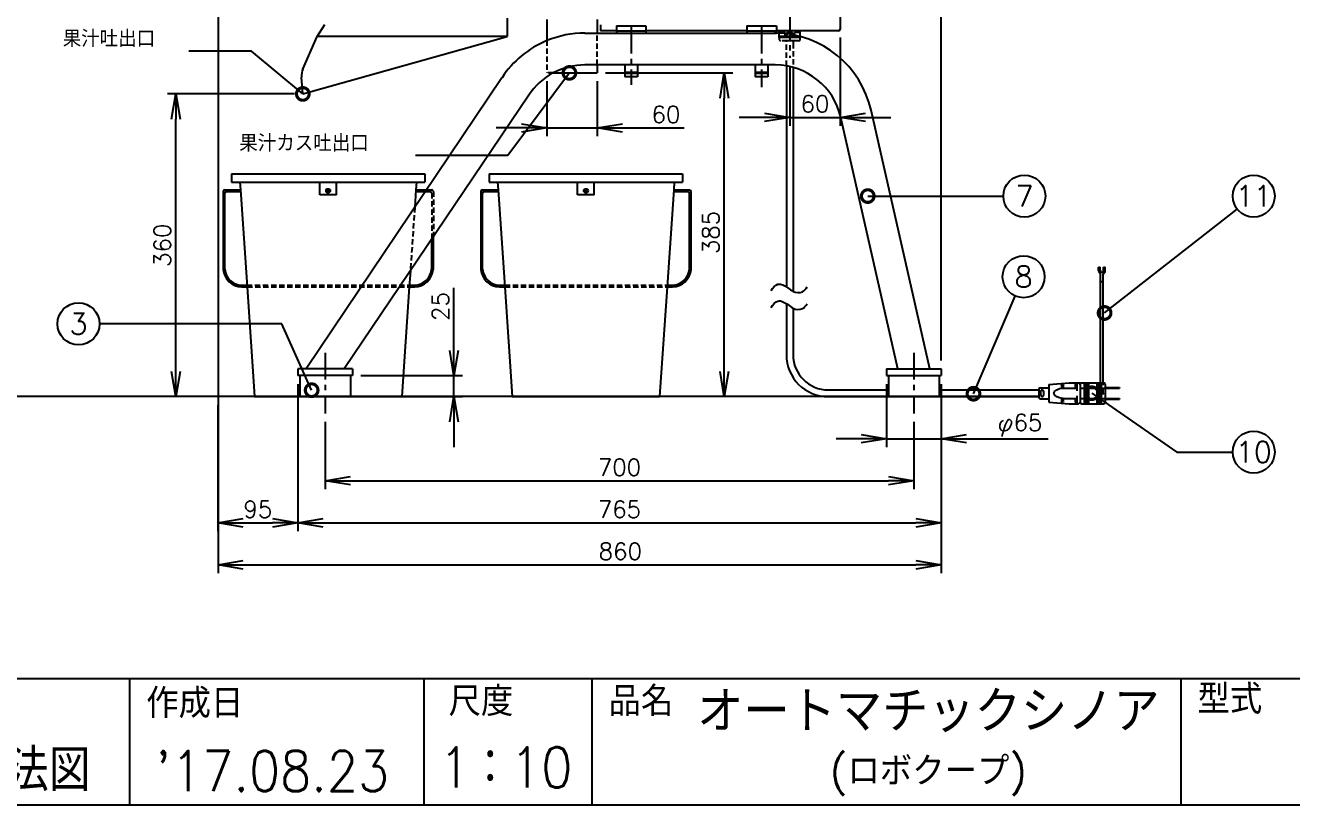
# Model space of a CAD drawing. Extents: x 230 to 4050, y 0 to 2754.
# Drawn here: x 1656 to 3162, y 0 to 927 of the extents above; entities that cross this region are included whole.
import ezdxf
from ezdxf.enums import TextEntityAlignment as Align

# ---------------------------------------------------------------- set-up
doc = ezdxf.new("R2010")
doc.units = 0
doc.header["$PDMODE"] = 3
doc.linetypes.add('CENTER', pattern=[50.8, 31.75, -6.35, 6.35, -6.35])
doc.linetypes.add('HIDDEN', pattern=[9.525, 6.35, -3.175])
doc.layers.get('0').update_dxf_attribs({"linetype": 'CONTINUOUS'})
doc.layers.get('DEFPOINTS').update_dxf_attribs({"linetype": 'CONTINUOUS'})
for name, color, linetype in [('DANMEN', 7, 'CONTINUOUS'), ('SUNPOU', 7, 'CONTINUOUS'), ('WAKU', 7, 'CONTINUOUS')]:
    doc.layers.add(name, color=color, linetype=linetype)
doc.styles.get("Standard").update_dxf_attribs({"font": 'ROMANS', "bigfont": 'EXTFONT.shx'})
doc.dimstyles.get("Standard").update_dxf_attribs({"dimscale": 10, "dimtxt": 2, "dimasz": 3, "dimexe": 1, "dimexo": 1, "dimgap": 0.6, "dimtad": 3, "dimdec": 0, "dimzin": 0, "dimdsep": 46, "dimtxsty": 'STANDARD', "dimblk1": 'OPEN', "dimblk2": 'OPEN', "dimsah": 1, "dimcen": 1.5, "dimadec": 0, "dimazin": 0, "dimtfac": 1, "dimtdec": 0, "dimtmove": 0, "dimatfit": 0, "dimldrblk": 'DOTSMALL', "dimfxl": 1, "dimtvp": 1, "dimtolj": 1, "dimtzin": 0, "dimarcsym": 0})

# ---------------------------------------------------------------- blocks, each defined once
blk = doc.blocks.new('_DotSmall')
at = {"color": 0, "linetype": 'ByBlock', "const_width": 0.5}
blk.add_lwpolyline([(-0.0625, 0, 1), (0.0625, 0, 1)], format="xyb", close=True, dxfattribs=at)
blk = doc.blocks.new('_OPEN')
at = {"color": 0, "linetype": 'ByBlock'}
for p, q in [((-1, 0.167), (0, 0)), ((0, 0), (-1, -0.167)), ((0, 0), (-1, 0))]:
    blk.add_line(p, q, dxfattribs=at)
blk = doc.blocks.new('*D14')
at = {"layer": 'DEFPOINTS', "color": 0}
for p in [(1885.4, 1215.9), (2745.2, 510.2), (2745.2, 285.2)]:
    blk.add_point(p, dxfattribs=at)
at = {"layer": 'SUNPOU', "color": 0, "lineweight": -2}
for p, q in [((1885.4, 1205.9), (1885.4, 275.2)), ((2745.2, 500.2), (2745.2, 275.2)), ((1915.4, 285.2), (2715.2, 285.2))]:
    blk.add_line(p, q, dxfattribs=at)
at = {"layer": 'SUNPOU', "color": 0, "lineweight": -2, "xscale": 30, "yscale": 30, "zscale": 30, "rotation": 180}
blk.add_blockref('_OPEN', (1885.4, 285.2), dxfattribs=at)
at = {"layer": 'SUNPOU', "color": 0, "lineweight": -2, "xscale": 30, "yscale": 30, "zscale": 30}
blk.add_blockref('_OPEN', (2745.2, 285.2), dxfattribs=at)
at = {"layer": 'SUNPOU', "color": 0, "insert": (2363.7, 301.2), "char_height": 20, "attachment_point": 5}
blk.add_mtext('\\A1;860', dxfattribs=at)
blk = doc.blocks.new('*D15')
at = {"layer": 'DEFPOINTS', "color": 0}
for p in [(1980.2, 501.2), (1885.2, 485.2), (1980.2, 335.2)]:
    blk.add_point(p, dxfattribs=at)
at = {"layer": 'SUNPOU', "color": 0, "lineweight": -2}
for p, q in [((1980.2, 491.2), (1980.2, 325.2)), ((1885.2, 475.2), (1885.2, 325.2)), ((1915.2, 335.2), (1950.2, 335.2))]:
    blk.add_line(p, q, dxfattribs=at)
at = {"layer": 'SUNPOU', "color": 0, "lineweight": -2, "xscale": 30, "yscale": 30, "zscale": 30, "rotation": 180}
blk.add_blockref('_OPEN', (1885.2, 335.2), dxfattribs=at)
at = {"layer": 'SUNPOU', "color": 0, "lineweight": -2, "xscale": 30, "yscale": 30, "zscale": 30}
blk.add_blockref('_OPEN', (1980.2, 335.2), dxfattribs=at)
at = {"layer": 'SUNPOU', "color": 0, "insert": (1932.7, 351.2), "char_height": 20, "attachment_point": 5}
blk.add_mtext('\\A1;95', dxfattribs=at)
blk = doc.blocks.new('*D16')
at = {"layer": 'DEFPOINTS', "color": 0}
for p in [(1980.2, 510.2), (2745.2, 510.2), (2745.2, 335.2)]:
    blk.add_point(p, dxfattribs=at)
at = {"layer": 'SUNPOU', "color": 0, "lineweight": -2}
for p, q in [((1980.2, 500.2), (1980.2, 325.2)), ((2745.2, 500.2), (2745.2, 325.2)), ((2010.2, 335.2), (2715.2, 335.2))]:
    blk.add_line(p, q, dxfattribs=at)
at = {"layer": 'SUNPOU', "color": 0, "lineweight": -2, "xscale": 30, "yscale": 30, "zscale": 30, "rotation": 180}
blk.add_blockref('_OPEN', (1980.2, 335.2), dxfattribs=at)
at = {"layer": 'SUNPOU', "color": 0, "lineweight": -2, "xscale": 30, "yscale": 30, "zscale": 30}
blk.add_blockref('_OPEN', (2745.2, 335.2), dxfattribs=at)
at = {"layer": 'SUNPOU', "color": 0, "insert": (2362.7, 351.2), "char_height": 20, "attachment_point": 5}
blk.add_mtext('\\A1;765', dxfattribs=at)
blk = doc.blocks.new('*D17')
at = {"layer": 'DEFPOINTS', "color": 0}
for p in [(2012.7, 465.2), (2712.7, 465.2), (2712.7, 385.2)]:
    blk.add_point(p, dxfattribs=at)
at = {"layer": 'SUNPOU', "color": 0, "lineweight": -2}
for p, q in [((2012.7, 455.2), (2012.7, 375.2)), ((2712.7, 455.2), (2712.7, 375.2)), ((2042.7, 385.2), (2682.7, 385.2))]:
    blk.add_line(p, q, dxfattribs=at)
at = {"layer": 'SUNPOU', "color": 0, "lineweight": -2, "xscale": 30, "yscale": 30, "zscale": 30, "rotation": 180}
blk.add_blockref('_OPEN', (2012.7, 385.2), dxfattribs=at)
at = {"layer": 'SUNPOU', "color": 0, "lineweight": -2, "xscale": 30, "yscale": 30, "zscale": 30}
blk.add_blockref('_OPEN', (2712.7, 385.2), dxfattribs=at)
at = {"layer": 'SUNPOU', "color": 0, "insert": (2362.7, 401.2), "char_height": 20, "attachment_point": 5}
blk.add_mtext('\\A1;700', dxfattribs=at)
blk = doc.blocks.new('*D18')
at = {"layer": 'DEFPOINTS', "color": 0}
for p in [(2625.2, 922.3), (2565.1, 888.1), (2625.2, 817.3)]:
    blk.add_point(p, dxfattribs=at)
at = {"layer": 'SUNPOU', "color": 0, "lineweight": -2}
for p, q in [((2625.2, 912.3), (2625.2, 807.3)), ((2565.1, 878.1), (2565.1, 807.3)), ((2535.1, 817.3), (2505.1, 817.3)), ((2565.1, 817.3), (2625.2, 817.3)), ((2655.2, 817.3), (2685.2, 817.3))]:
    blk.add_line(p, q, dxfattribs=at)
at = {"layer": 'SUNPOU', "color": 0, "lineweight": -2, "xscale": 30, "yscale": 30, "zscale": 30}
blk.add_blockref('_OPEN', (2565.1, 817.3), dxfattribs=at)
at = {"layer": 'SUNPOU', "color": 0, "lineweight": -2, "xscale": 30, "yscale": 30, "zscale": 30, "rotation": 180}
blk.add_blockref('_OPEN', (2625.2, 817.3), dxfattribs=at)
at = {"layer": 'SUNPOU', "color": 0, "insert": (2595.2, 833.3), "char_height": 20, "attachment_point": 5}
blk.add_mtext('\\A1;60', dxfattribs=at)
blk = doc.blocks.new('*D19')
at = {"layer": 'DEFPOINTS', "color": 0}
for p in [(2680.2, 510.2), (2745.2, 510.2), (2745.2, 435.2)]:
    blk.add_point(p, dxfattribs=at)
at = {"layer": 'SUNPOU', "color": 0, "lineweight": -2}
for p, q in [((2680.2, 500.2), (2680.2, 425.2)), ((2745.2, 500.2), (2745.2, 425.2)), ((2650.2, 435.2), (2620.2, 435.2)), ((2680.2, 435.2), (2745.2, 435.2)), ((2775.2, 435.2), (2872.5, 435.2))]:
    blk.add_line(p, q, dxfattribs=at)
at = {"layer": 'SUNPOU', "color": 0, "lineweight": -2, "xscale": 30, "yscale": 30, "zscale": 30}
blk.add_blockref('_OPEN', (2680.2, 435.2), dxfattribs=at)
at = {"layer": 'SUNPOU', "color": 0, "lineweight": -2, "xscale": 30, "yscale": 30, "zscale": 30, "rotation": 180}
blk.add_blockref('_OPEN', (2745.2, 435.2), dxfattribs=at)
at = {"layer": 'SUNPOU', "color": 0, "insert": (2838.9, 451.2), "char_height": 20, "attachment_point": 5}
blk.add_mtext('\\A1;φ65', dxfattribs=at)
blk = doc.blocks.new('*D23')
at = {"layer": 'DEFPOINTS', "color": 0}
for p in [(1835.2, 845.2), (1986.2, 845.2), (1982.7, 485.2)]:
    blk.add_point(p, dxfattribs=at)
at = {"layer": 'SUNPOU', "color": 0, "lineweight": -2}
for p, q in [((1976.2, 845.2), (1825.2, 845.2)), ((1835.2, 515.2), (1835.2, 815.2)), ((1972.7, 485.2), (1825.2, 485.2))]:
    blk.add_line(p, q, dxfattribs=at)
at = {"layer": 'SUNPOU', "color": 0, "lineweight": -2, "xscale": 30, "yscale": 30, "zscale": 30}
for p, rotation in [((1835.2, 845.2), 90), ((1835.2, 485.2), 270)]:
    blk.add_blockref('_OPEN', p, dxfattribs=dict(at, rotation=rotation))
at = {"layer": 'SUNPOU', "color": 0, "insert": (1819.2, 665.2), "char_height": 20, "attachment_point": 5, "rotation": 90}
blk.add_mtext('\\A1;360', dxfattribs=at)
blk = doc.blocks.new('*D24')
at = {"layer": 'DEFPOINTS', "color": 0}
for p in [(2045.2, 510.2), (2165.9, 510.2), (2042.7, 485.2)]:
    blk.add_point(p, dxfattribs=at)
at = {"layer": 'SUNPOU', "color": 0, "lineweight": -2}
for p, q in [((2165.9, 540.2), (2165.9, 614.6)), ((2055.2, 510.2), (2175.9, 510.2)), ((2165.9, 485.2), (2165.9, 510.2)), ((2052.7, 485.2), (2175.9, 485.2)), ((2165.9, 455.2), (2165.9, 425.2))]:
    blk.add_line(p, q, dxfattribs=at)
at = {"layer": 'SUNPOU', "color": 0, "lineweight": -2, "xscale": 30, "yscale": 30, "zscale": 30}
for p, rotation in [((2165.9, 510.2), 270), ((2165.9, 485.2), 90)]:
    blk.add_blockref('_OPEN', p, dxfattribs=dict(at, rotation=rotation))
at = {"layer": 'SUNPOU', "color": 0, "insert": (2149.9, 592.4), "char_height": 20, "attachment_point": 5, "rotation": 90}
blk.add_mtext('\\A1;25', dxfattribs=at)
blk = doc.blocks.new('*D25')
at = {"layer": 'DEFPOINTS', "color": 0}
for p in [(2336.2, 870.2), (2487.3, 870.2), (2611.1, 485.2)]:
    blk.add_point(p, dxfattribs=at)
at = {"layer": 'SUNPOU', "color": 0, "lineweight": -2}
for p, q in [((2346.2, 870.2), (2497.3, 870.2)), ((2487.3, 515.2), (2487.3, 840.2)), ((2601.1, 485.2), (2477.3, 485.2))]:
    blk.add_line(p, q, dxfattribs=at)
at = {"layer": 'SUNPOU', "color": 0, "lineweight": -2, "xscale": 30, "yscale": 30, "zscale": 30}
for p, rotation in [((2487.3, 870.2), 90), ((2487.3, 485.2), 270)]:
    blk.add_blockref('_OPEN', p, dxfattribs=dict(at, rotation=rotation))
at = {"layer": 'SUNPOU', "color": 0, "insert": (2471.3, 680.4), "char_height": 20, "attachment_point": 5, "rotation": 90}
blk.add_mtext('\\A1;385', dxfattribs=at)
blk = doc.blocks.new('*D26')
at = {"layer": 'DEFPOINTS', "color": 0}
for p in [(2276.2, 870.2), (2336.2, 870.2), (2336.2, 804.8)]:
    blk.add_point(p, dxfattribs=at)
at = {"layer": 'SUNPOU', "color": 0, "lineweight": -2}
for p, q in [((2276.2, 860.2), (2276.2, 794.8)), ((2336.2, 860.2), (2336.2, 794.8)), ((2246.2, 804.8), (2216.2, 804.8)), ((2276.2, 804.8), (2336.2, 804.8)), ((2366.2, 804.8), (2439.7, 804.8))]:
    blk.add_line(p, q, dxfattribs=at)
at = {"layer": 'SUNPOU', "color": 0, "lineweight": -2, "xscale": 30, "yscale": 30, "zscale": 30}
blk.add_blockref('_OPEN', (2276.2, 804.8), dxfattribs=at)
at = {"layer": 'SUNPOU', "color": 0, "lineweight": -2, "xscale": 30, "yscale": 30, "zscale": 30, "rotation": 180}
blk.add_blockref('_OPEN', (2336.2, 804.8), dxfattribs=at)
at = {"layer": 'SUNPOU', "color": 0, "insert": (2418, 820.8), "char_height": 20, "attachment_point": 5}
blk.add_mtext('\\A1;60', dxfattribs=at)
blk = doc.blocks.new('*D35')
at = {"layer": 'DEFPOINTS', "color": 0}
for p in [(2745.2, 1485.2), (2625.2, 1205.9), (2745.2, 518.2)]:
    blk.add_point(p, dxfattribs=at)
at = {"layer": 'SUNPOU', "color": 0, "lineweight": -2}
for p, q in [((2625.2, 1215.9), (2625.2, 1495.2)), ((2745.2, 528.2), (2745.2, 1495.2)), ((2655.2, 1485.2), (2715.2, 1485.2))]:
    blk.add_line(p, q, dxfattribs=at)
at = {"layer": 'SUNPOU', "color": 0, "lineweight": -2, "xscale": 30, "yscale": 30, "zscale": 30, "rotation": 180}
blk.add_blockref('_OPEN', (2625.2, 1485.2), dxfattribs=at)
at = {"layer": 'SUNPOU', "color": 0, "lineweight": -2, "xscale": 30, "yscale": 30, "zscale": 30}
blk.add_blockref('_OPEN', (2745.2, 1485.2), dxfattribs=at)
at = {"layer": 'SUNPOU', "color": 0, "insert": (2685.2, 1501.2), "char_height": 20, "attachment_point": 5}
blk.add_mtext('\\A1;120', dxfattribs=at)

msp = doc.modelspace()

# ---------------------------------------------------------------- linework, layer by layer
at = {"color": 3}
for p, q in [((2625.2, 1013.3), (2625.2, 922.3)), ((2229.2, 935.3), (2229.2, 913.3)), ((2003.2, 913.3), (2012.4, 927.9)), ((2276.2, 933.5), (2276.2, 908.6)), ((2623.2, 920.3), (2549.2, 920.3)), ((2549.2, 920.3), (2549.2, 917.6)), ((1986.2, 845.2), (2229.2, 913.3)), ((1986.3, 874.8), (2003.2, 913.3)), ((2336.2, 879.6), (2336.2, 870.2)), ((2369.2, 879.6), (2336.2, 879.6)), ((2369.2, 879.6), (2369.2, 865.6)), ((2384.2, 879.6), (2384.2, 865.6)), ((2524.2, 879.6), (2384.2, 879.6)), ((2524.2, 879.6), (2524.2, 865.6)), ((2539.2, 879.6), (2539.2, 865.6)), ((2547.8, 879.6), (2539.2, 879.6)), ((1986.2, 845.2), (1984.6, 865.2)), ((2223, 864.5), (1990, 518.2)), ((2284, 870.2), (2336.2, 870.2)), ((2384.2, 865.6), (2369.2, 865.6)), ((2539.2, 865.6), (2524.2, 865.6)), ((2254.8, 843.6), (2035.5, 518.2)), ((2693.7, 518.2), (2625.8, 817.3)), ((2731.7, 518.2), (2661.8, 825.8)), ((1901.4, 750.2), (2131.4, 750.2)), ((1901.4, 750.2), (1901.4, 740.2)), ((1901.4, 740.2), (1911.4, 740.2)), ((1911.4, 740.2), (1912, 731)), ((2121.4, 740.2), (2120.7, 731)), ((2121.4, 740.2), (2131.4, 740.2)), ((2131.4, 750.2), (2131.4, 740.2)), ((2207.8, 750.2), (2437.8, 750.2)), ((2207.8, 750.2), (2207.8, 740.2)), ((2207.8, 740.2), (2217.8, 740.2)), ((2217.8, 740.2), (2218.5, 731)), ((2427.8, 740.2), (2427.2, 731)), ((2427.8, 740.2), (2437.8, 740.2)), ((2437.8, 750.2), (2437.8, 740.2)), ((1919.9, 615.6), (1928.9, 485.2)), ((2112.8, 615.6), (2103.9, 485.2)), ((2226.4, 615.6), (2235.3, 485.2)), ((2419.3, 615.6), (2410.3, 485.2)), ((1980.2, 518.2), (1980.2, 510.2)), ((1990, 518.2), (1980.2, 518.2)), ((2045.2, 518.2), (2035.5, 518.2)), ((2045.2, 518.2), (2045.2, 510.2)), ((2680.2, 518.2), (2680.2, 510.2)), ((2680.2, 518.2), (2693.7, 518.2)), ((2731.7, 518.2), (2745.2, 518.2)), ((2745.2, 518.2), (2745.2, 510.2)), ((1982.7, 510.2), (1980.2, 510.2)), ((1982.7, 510.2), (1982.7, 485.2)), ((2045.2, 510.2), (2042.7, 510.2)), ((2042.7, 510.2), (2042.7, 485.2)), ((2680.2, 510.2), (2682.7, 510.2)), ((2682.7, 510.2), (2682.7, 485.2)), ((2742.7, 510.2), (2742.7, 485.2)), ((2742.7, 510.2), (2745.2, 510.2)), ((1928.9, 485.2), (2103.9, 485.2)), ((1982.7, 485.2), (2042.7, 485.2)), ((2235.3, 485.2), (2410.3, 485.2)), ((2682.7, 485.2), (2742.7, 485.2))]:
    msp.add_line(p, q, dxfattribs=at)
at = {"color": 2, "linetype": 'CENTER'}
for p, q in [((2565.1, 941.3), (2565.1, 888.1)), ((2376.7, 925), (2376.7, 856.1)), ((2531.7, 925), (2531.7, 853.2)), ((2012.7, 537.4), (2012.7, 465.2)), ((2712.7, 537.4), (2712.7, 465.2))]:
    msp.add_line(p, q, dxfattribs=at)
at = {"color": 2}
for p, q in [((2336.2, 933.5), (2336.2, 917.6)), ((2340.2, 927.2), (2340.2, 920.3)), ((2359.2, 920.3), (2340.2, 920.3)), ((2359.2, 926.3), (2394.2, 926.3)), ((2359.2, 926.3), (2359.2, 917.6)), ((2359.2, 920.4), (2394.2, 920.4)), ((2394.2, 926.3), (2394.2, 917.6)), ((2514.2, 920.3), (2394.2, 920.3)), ((2514.2, 926.3), (2549.2, 926.3)), ((2514.2, 926.3), (2514.2, 917.6)), ((2514.2, 920.4), (2549.2, 920.4)), ((2549.2, 926.3), (2549.2, 920.3)), ((2552.6, 912), (2552.6, 920.3)), ((2577.6, 910.3), (2577.6, 920.3)), ((2229.2, 913.3), (2003.2, 913.3)), ((2321.6, 917.6), (2549.2, 917.6)), ((2559.6, 918.3), (2552.6, 918.3)), ((2577.6, 913.3), (2552.6, 913.3)), ((2577.6, 912.3), (2552.6, 912.3)), ((2559.6, 913.3), (2559.6, 918.3)), ((2568.6, 918.3), (2561.6, 918.3)), ((2561.6, 913.3), (2561.6, 918.3)), ((2575.6, 908.3), (2562.7, 908.3)), ((2568.6, 913.3), (2568.6, 918.3)), ((2569.1, 908.3), (2569.1, 905.4)), ((2577.6, 918.3), (2570.6, 918.3)), ((2570.6, 913.3), (2570.6, 918.3)), ((2336.2, 879.6), (2321.6, 879.6)), ((2384.2, 879.6), (2369.2, 879.6)), ((2539.2, 879.6), (2524.2, 879.6)), ((2561.1, 878.5), (2561.1, 660)), ((2569.1, 876.7), (2569.1, 660)), ((2384.2, 870.6), (2369.2, 870.6)), ((2384.2, 869.6), (2369.2, 869.6)), ((2539.2, 870.6), (2524.2, 870.6)), ((2539.2, 869.6), (2524.2, 869.6)), ((1911.4, 740.2), (2121.4, 740.2)), ((2006.4, 725.2), (2006.4, 740.2)), ((2026.4, 725.2), (2026.4, 740.2)), ((2217.8, 740.2), (2427.8, 740.2)), ((2312.8, 725.2), (2312.8, 740.2)), ((2332.8, 725.2), (2332.8, 740.2)), ((1891.4, 729), (1891.4, 636.5)), ((1893.4, 731), (1912, 731)), ((1893.4, 636.7), (1893.4, 727)), ((1895.4, 729), (1912.1, 729)), ((1912, 731), (1919.9, 615.6)), ((2019.3, 725.2), (2006.4, 725.2)), ((2026.4, 725.2), (2019.3, 725.2)), ((2120.7, 731), (2119.3, 710.4)), ((2120.6, 729), (2131.8, 729)), ((2120.7, 731), (2133.2, 731)), ((2197.9, 729), (2197.9, 636.5)), ((2199.8, 636.7), (2199.8, 727)), ((2199.8, 731), (2218.5, 731)), ((2201.8, 729), (2218.6, 729)), ((2218.5, 731), (2226.4, 615.6)), ((2325.8, 725.2), (2312.8, 725.2)), ((2332.8, 725.2), (2325.8, 725.2)), ((2427.2, 731), (2419.3, 615.6)), ((2427.1, 729), (2443.8, 729)), ((2427.2, 731), (2445.8, 731)), ((2445.8, 636.7), (2445.8, 727)), ((2447.8, 636.5), (2447.8, 729)), ((2139.4, 636.7), (2139.4, 672.4)), ((2141.4, 636.5), (2141.4, 675.3)), ((2561.1, 660), (2561.1, 615.9)), ((2569.1, 660), (2569.1, 610.3)), ((2114.1, 634.9), (2112.8, 615.6)), ((2932.3, 635.2), (2932.3, 639.2)), ((2932.3, 639.2), (2934.3, 639.2)), ((2934.3, 635.2), (2934.3, 639.2)), ((2938.3, 639.2), (2940.3, 639.2)), ((2938.3, 635.2), (2938.3, 639.2)), ((2940.3, 635.2), (2940.3, 639.2)), ((1913.6, 617.6), (1919.8, 617.6)), ((2112.9, 617.7), (2120.6, 617.7)), ((2220.1, 617.6), (2226.3, 617.6)), ((2419.4, 617.7), (2427.1, 617.7)), ((2934.8, 501.7), (2934.8, 631.5)), ((2934.8, 622.2), (2937.8, 622.2)), ((2937.8, 501.7), (2937.8, 631.5)), ((1913.5, 615.6), (1919.9, 615.6)), ((2112.8, 615.6), (2119.2, 615.6)), ((2220, 615.6), (2226.4, 615.6)), ((2419.3, 615.6), (2425.7, 615.6)), ((2561.1, 595.9), (2561.1, 535.2)), ((2569.1, 590.2), (2569.1, 535.2)), ((2035.5, 518.2), (1990, 518.2)), ((2693.7, 518.2), (2731.7, 518.2)), ((2042.7, 510.2), (1982.7, 510.2)), ((2682.7, 510.2), (2742.7, 510.2)), ((2611.1, 493.2), (2682.7, 493.2)), ((2611.1, 485.2), (2682.7, 485.2)), ((2742.7, 493.2), (2861.3, 493.2)), ((2742.7, 485.2), (2861.3, 485.2)), ((2940.3, 496.2), (2957.3, 496.2)), ((2940.3, 495.2), (2957.3, 495.2)), ((2940.3, 483.2), (2957.3, 483.2)), ((2940.3, 482.2), (2957.3, 482.2)), ((2957.3, 496.2), (2957.3, 495.2)), ((2957.3, 483.2), (2957.3, 482.2))]:
    msp.add_line(p, q, dxfattribs=at)
at = {"color": 4, "linetype": 'HIDDEN'}
for p, q in [((2131.8, 729), (2137.4, 729)), ((2133.2, 731), (2139.4, 731)), ((2139.4, 727), (2139.4, 672.4)), ((2141.4, 729), (2141.4, 675.3)), ((2119.3, 710.4), (2114.1, 634.9)), ((1919.8, 617.6), (2112.9, 617.7)), ((2226.3, 617.6), (2419.4, 617.7)), ((1919.9, 615.6), (2112.8, 615.6)), ((2226.4, 615.6), (2419.3, 615.6))]:
    msp.add_line(p, q, dxfattribs=at)
at = {"color": 4}
for p, q in [((2873.3, 499.7), (2897.3, 501.7)), ((2873.3, 499.7), (2873.3, 478.7)), ((2888.3, 501), (2890.3, 499.1)), ((2888.3, 501), (2888.3, 495.1)), ((2890.3, 499.1), (2890.3, 495.2)), ((2897.3, 501.7), (2908.3, 501.7)), ((2904.3, 499.7), (2906.3, 501.7)), ((2904.3, 499.7), (2904.3, 495.2)), ((2906.3, 501.7), (2906.3, 492.2)), ((2910.3, 499.7), (2910.3, 478.7)), ((2912.3, 501.7), (2938.3, 501.7)), ((2915.3, 501.7), (2915.3, 476.7)), ((2916.3, 501.7), (2916.3, 476.7)), ((2917.3, 501.7), (2917.3, 476.7)), ((2918.3, 501.7), (2918.3, 476.7)), ((2919.3, 501.7), (2919.3, 476.7)), ((2920.3, 501.7), (2920.3, 476.7)), ((2930.3, 501.7), (2930.3, 476.7)), ((2931.3, 501.7), (2931.3, 476.7)), ((2932.3, 501.7), (2932.3, 476.7)), ((2933.3, 501.7), (2933.3, 476.7)), ((2934.3, 501.7), (2934.3, 476.7)), ((2935.3, 501.7), (2935.3, 476.7)), ((2940.3, 499.7), (2940.3, 478.7)), ((2861.3, 493.7), (2861.3, 484.7)), ((2863.3, 495.7), (2873.3, 495.7)), ((2863.3, 482.7), (2873.3, 482.7)), ((2888.3, 483.3), (2888.3, 477.5)), ((2890.3, 495.2), (2906.3, 495.2)), ((2890.3, 483.2), (2906.3, 483.2)), ((2890.3, 483.2), (2890.3, 479.3)), ((2904.3, 483.2), (2904.3, 478.7)), ((2906.3, 486.2), (2906.3, 476.7)), ((2910.3, 495.2), (2940.3, 495.2)), ((2910.3, 483.2), (2940.3, 483.2)), ((2873.3, 478.7), (2897.3, 476.7)), ((2888.3, 477.5), (2890.3, 479.3)), ((2897.3, 476.7), (2908.3, 476.7)), ((2904.3, 478.7), (2906.3, 476.7)), ((2912.3, 476.7), (2938.3, 476.7))]:
    msp.add_line(p, q, dxfattribs=at)
for centre, radius in [((2016.3, 730), 2.5), ((2016.3, 730), 1.08), ((2322.8, 730), 2.5), ((2322.8, 730), 1.08)]:
    msp.add_circle(centre, radius, dxfattribs=at)
at = {"color": 3}
for centre, radius, start, end in [((2623.2, 922.3), 2, 270, 0), ((2321.6, 799.6), 118, 112.5902, 146.6319), ((2546.8, 799.6), 118, 12.8051, 88.8078), ((2004.6, 866.8), 20, 156.183, 184.5739), ((2547.8, 799.6), 80, 12.8051, 90), ((2321.6, 799.6), 80, 118.0471, 146.6319)]:
    msp.add_arc(centre, radius, start, end, dxfattribs=at)
at = {"color": 2}
for centre, radius, start, end in [((2321.6, 799.6), 118, 90, 112.5902), ((2546.8, 799.6), 118, 88.8078, 90), ((2575.6, 910.3), 2, 270, 0), ((2321.6, 799.6), 80, 90, 118.0471), ((1893.4, 729), 2, 90, 180.0062), ((1895.4, 727), 2, 90, 180), ((2199.8, 729), 2, 90, 180.0062), ((2201.8, 727), 2, 90, 180), ((2443.8, 727), 2, 0, 90), ((2445.8, 729), 2, 0, 90), ((1914.5, 638.8), 23.2, 185.7958, 267.5106), ((1914.5, 638.8), 21.2, 185.7958, 267.5106), ((2118.2, 638.8), 23.2, 272.4894, 354.2042), ((2118.2, 638.8), 21.2, 276.4889, 354.2042), ((2221, 638.8), 23.2, 185.7958, 267.5106), ((2221, 638.8), 21.2, 185.7958, 267.5106), ((2424.7, 638.8), 23.2, 272.4894, 354.2042), ((2424.7, 638.8), 21.2, 276.4889, 354.2042), ((2936.3, 635.2), 4, 180, 247.9757), ((2936.3, 635.2), 2, 180, 0), ((2936.3, 635.2), 4, 292.0243, 0), ((2611.1, 535.2), 50, 180, 270), ((2611.1, 535.2), 42, 180, 270)]:
    msp.add_arc(centre, radius, start, end, dxfattribs=at)
at = {"color": 4, "linetype": 'HIDDEN'}
for centre in [(2137.4, 727), (2139.4, 729)]:
    msp.add_arc(centre, 2, 0, 90, dxfattribs=at)
at = {"color": 4}
for centre, start, end in [((2908.3, 499.7), 0, 90), ((2912.3, 499.7), 90, 180), ((2938.3, 499.7), 0, 90), ((2863.3, 493.7), 90, 180), ((2863.3, 484.7), 180, 270), ((2908.3, 478.7), 270, 0), ((2912.3, 478.7), 180, 270), ((2938.3, 478.7), 270, 0)]:
    msp.add_arc(centre, 2, start, end, dxfattribs=at)
at = {"color": 4, "extrusion": (0, 0, -1)}
msp.add_ellipse((2865.3, 489.2), major_axis=(0, 4), ratio=0.5, dxfattribs=at)
msp.add_ellipse((2890.3, 489.2), major_axis=(-11, 0), ratio=0.545455, start_param=-1.570796, end_param=1.570796, dxfattribs=at)
at = {"color": 2}
for points in [[(2542.9, 611.1), (2545.4, 614.6), (2550.6, 622.1), (2562.1, 615.8), (2569.4, 609), (2580.2, 608.1), (2584.2, 613.4), (2585.9, 615.7)], [(2542.9, 591), (2545.4, 594.5), (2550.6, 602), (2562.1, 595.8), (2569.4, 588.9), (2580.2, 588), (2584.2, 593.4), (2585.9, 595.6)]]:
    msp.add_open_spline(points, degree=3, knots=[0, 0, 0, 0, 11.41095, 24.002656, 31.463638, 42.586542, 50.698898, 50.698898, 50.698898, 50.698898], dxfattribs=at)
at = {"layer": 'DANMEN', "color": 2, "linetype": 'HIDDEN'}
for p, q in [((2276.2, 908.6), (2276.2, 870.2)), ((2336.2, 879.6), (2336.2, 917.6)), ((2552.6, 912), (2552.6, 910.3)), ((2562.6, 908.3), (2554.3, 908.3)), ((2561.1, 878.5), (2561.1, 908.3)), ((2569.1, 905.4), (2569.1, 876.7)), ((2284, 870.2), (2276.2, 870.2)), ((2934.8, 489.2), (2934.8, 501.7)), ((2937.8, 489.2), (2937.8, 501.7))]:
    msp.add_line(p, q, dxfattribs=at)
at = {"layer": 'DANMEN', "color": 2}
msp.add_line((2861.3, 485.2), (806.5, 485.2), dxfattribs=at)
at = {"layer": 'DANMEN', "color": 2, "linetype": 'HIDDEN'}
msp.add_circle((2936.3, 489.2), 1.5, dxfattribs=at)
msp.add_arc((2554.6, 910.3), 2, 180, 261.9947, dxfattribs=at)
at = {"layer": 'SUNPOU'}
for centre in [(2844.1, 723.7), (3116.8, 723.7), (2843.2, 627.8), (1719.5, 571.8), (3116.8, 419.3)]:
    msp.add_circle(centre, 25, dxfattribs=at)
at = {"layer": 'WAKU', "color": 6}
for p, q in [((230, 150), (4050, 150)), ((230, 0), (4050, 0))]:
    msp.add_line(p, q, dxfattribs=at)
at = {"layer": 'WAKU', "color": 7}
for p, q in [((1780, 150), (1780, 0)), ((2130, 150), (2130, 0)), ((2330, 150), (2330, 0)), ((3030, 150), (3030, 0))]:
    msp.add_line(p, q, dxfattribs=at)

# ---------------------------------------------------------------- texts
at = {"layer": 'SUNPOU'}
for s, p in [('果汁吐出口', (1700.7, 900.8)), ('果汁カス吐出口', (1910.6, 776.6))]:
    msp.add_text(s, height=20, dxfattribs=at).set_placement(p)
for s, p in [('7', (2844.1, 723.7)), ('11', (3116.8, 723.7)), ('8', (2843.2, 627.8)), ('3', (1719.5, 571.8)), ('10', (3116.8, 419.3))]:
    msp.add_text(s, height=25, dxfattribs=at).set_placement(p, align=Align.MIDDLE)
at = {"layer": 'WAKU'}
for s, p in [('作成日', (1800, 103.1)), ('尺度', (2159.5, 105.4)), ('品名', (2349.7, 105.4)), ('型式', (3049.9, 108))]:
    msp.add_text(s, height=35, dxfattribs=at).set_placement(p)
at = {"layer": 'WAKU', "color": 1}
for s, height, p in [('オートマチックシノア', 50, (2730, 112.5)), ('(ロボクープ)', 35, (2730, 37.5))]:
    msp.add_text(s, height=height, dxfattribs=at).set_placement(p, align=Align.MIDDLE)
at = {"layer": 'WAKU', "color": 1, "width": 0.9}
for s, height, p in [('外形寸法図', 50, (1610, 16)), ("'17.08.23", 48, (1950, 16))]:
    msp.add_text(s, height=height, dxfattribs=at).set_placement(p, align=Align.CENTER)
msp.add_text('1：10', height=48, dxfattribs=at).set_placement((2227.5, 44.3), align=Align.MIDDLE)

# ---------------------------------------------------------------- dimensions: what is measured, and where the dimension line sits
at = {"layer": 'SUNPOU'}
for base, p1, p2, picture, middle in [((2745.2, 1485.2), (2625.2, 1205.9), (2745.2, 518.2), '*D35', (2685.2, 1501.2)), ((2336.2, 804.8), (2276.2, 870.2), (2336.2, 870.2), '*D26', (2418, 820.8)), ((1980.2, 335.2), (1885.2, 485.2), (1980.2, 501.2), '*D15', (1932.7, 351.2)), ((2745.2, 335.2), (1980.2, 510.2), (2745.2, 510.2), '*D16', (2362.7, 351.2)), ((2712.7, 385.2), (2012.7, 465.2), (2712.7, 465.2), '*D17', (2362.7, 401.2))]:
    dim = msp.add_linear_dim(base=base, p1=p1, p2=p2, dimstyle='STANDARD', dxfattribs=at)
    dim.commit()
    dim.dimension.update_dxf_attribs({"geometry": picture, "text_midpoint": middle})
for base, p1, p2, picture, middle in [((2745.2, 285.2), (1885.4, 1215.9), (2745.2, 510.2), '*D14', (2363.7, 285.2)), ((2625.2, 817.3), (2565.1, 888.1), (2625.2, 922.3), '*D18', (2595.2, 817.3))]:
    dim = msp.add_linear_dim(base=base, p1=p1, p2=p2, dimstyle='STANDARD', dxfattribs=at)
    dim.commit()
    dim.dimension.update_dxf_attribs({"geometry": picture, "text_midpoint": middle, "dimtype": 160})
dim = msp.add_linear_dim(base=(2487.3, 870.2), p1=(2611.1, 485.2), p2=(2336.2, 870.2), angle=90, dimstyle='STANDARD', dxfattribs=at)
dim.commit()
dim.dimension.update_dxf_attribs({"geometry": '*D25', "text_midpoint": (2487.3, 680.4), "dimtype": 160})
for base, p1, p2, picture, middle in [((1835.2, 845.2), (1982.7, 485.2), (1986.2, 845.2), '*D23', (1819.2, 665.2)), ((2165.9, 510.2), (2042.7, 485.2), (2045.2, 510.2), '*D24', (2149.9, 592.4))]:
    dim = msp.add_linear_dim(base=base, p1=p1, p2=p2, angle=90, dimstyle='STANDARD', dxfattribs=at)
    dim.commit()
    dim.dimension.update_dxf_attribs({"geometry": picture, "text_midpoint": middle})
dim = msp.add_linear_dim(base=(2745.2, 435.2), p1=(2680.2, 510.2), p2=(2745.2, 510.2), text='φ65', dimstyle='STANDARD', dxfattribs=at)
dim.commit()
dim.dimension.update_dxf_attribs({"geometry": '*D19', "text_midpoint": (2838.9, 451.2)})

# ---------------------------------------------------------------- leaders
at = {"layer": 'SUNPOU', "annotation_type": 0, "has_hookline": 1, "hookline_direction": 1}
for points in [[(1986.2, 845.2), (1925.2, 895.9), (1857.7, 895.9)], [(2303.2, 870.2), (2229.9, 772.1), (2127.1, 772.1)]]:
    msp.add_leader(points, dimstyle='STANDARD', dxfattribs=at)
at = {"layer": 'SUNPOU'}
for points in [[(2657.9, 723.7), (2819.1, 723.7)], [(2939.5, 584.7), (3097.1, 708.3)], [(2783.6, 488.7), (2833.3, 604.8)], [(1996.7, 492.9), (1961.4, 571.8), (1744.5, 571.8)], [(2924.3, 489.3), (3025.3, 419.3), (3091.8, 419.3)]]:
    msp.add_leader(points, dimstyle='STANDARD', dxfattribs=at)

doc.saveas('drawing.dxf')
